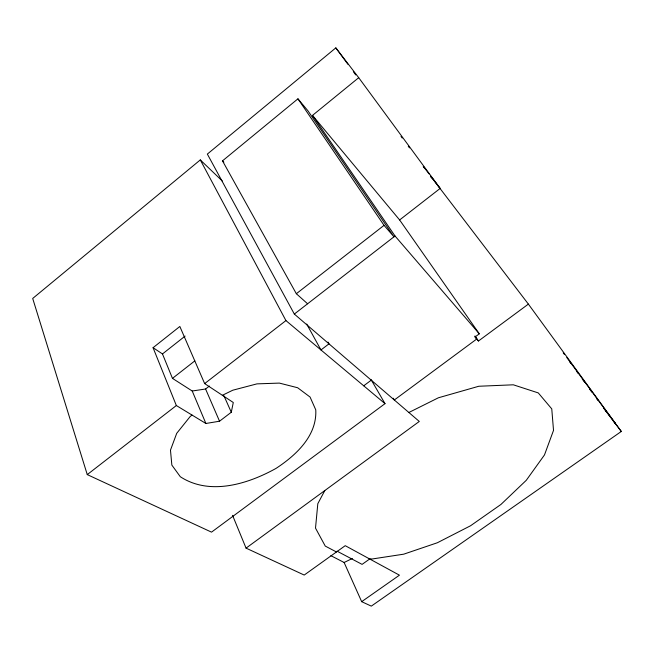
<?xml version="1.0" encoding="UTF-8"?>
<svg xmlns="http://www.w3.org/2000/svg" width="654" height="654" viewBox="0 0 654 654"><rect width="100%" height="100%" fill="white"/><g stroke="black" fill="none" stroke-linecap="round" stroke-linejoin="round"><path stroke-width="0.98" d="M231.287 412.241L233.29 402.504L204.653 383.596L179.842 326.477L153.061 347.699L176.351 405.537L205.896 423.481L219.54 421.217L231.287 412.241L223.93 395.752M324.825 490.533L317.811 503.694L315.506 528.113L325.251 546.074L336.458 551.968M222.376 181.068L200.304 159.911L32.7 298.461L87.26 474.608L211.52 532.143L385.01 403.657L371.219 379.843M330.859 555.655L344.118 562.489L361.67 601.664L371.308 606.127L621.3 431.46L528.383 304.11L478.466 341.004L474.984 337.031L479.3 333.826L399.627 219.957L440.15 188.434L358.719 77.687L335.829 47.873L207.351 154.082L294.333 314.067L419.296 421.454L246.059 548.134L232.554 515.344M307.601 303.783L296.344 293.72L222.491 160.868L297.946 98.819L307.977 110.853L393.97 236.83L384.053 225.352L297.946 98.819M479.3 333.826L395.024 236.004L312.506 115.39L358.719 77.687M153.061 347.699L162.478 353.945L185.098 336.091M162.478 353.945L172.468 378.372L194.827 360.885M296.344 293.72L384.053 225.352M87.26 474.608L176.351 405.537M204.653 383.596L285.929 320.591L385.01 403.657M294.333 314.067L395.024 236.004M172.468 378.372L192.219 391.01L205.585 388.999L209.378 386.064M192.039 415.069L190.216 416.475L176.711 433.332L170.473 450.14L171.847 465.084L180.308 476.733C209.721 495.936 247.907 484.074 276.119 468.346C296.025 455.241 317.149 435.785 315.768 409.87L310.078 397.06L297.644 387.74L279.372 383.097L256.957 383.873L232.791 390.209L222.376 395.294M363.714 385.803L371.251 380.162M369.518 559.113L362.087 564.377L337.072 551.183M361.67 601.664L399.439 575.177L345.238 545.681L304.208 575.054L246.059 548.134M408.873 412.494L438.409 397.779L478.81 386.252L513.325 384.805L538.275 392.915L551.763 408.881L553.521 430.373L544.48 454.939L526.282 480.298L500.923 504.471L470.553 525.759L437.379 542.746L403.722 554.175L372.044 559.006L369.232 558.745M344.118 562.489L352.351 558.475M222.491 160.868L223.872 162.225M312.506 115.39L399.627 219.957M423.481 166.623L429.04 173.89M430.888 176.318L440.15 188.434M423.22 166.451L424.462 168.07M430.643 176.171L528.383 304.11M563.208 352.825L564.402 354.394M566.797 357.534L615.349 423.53L609.283 415.552M603.814 408.366L606.242 411.554M605.269 410.377L610.198 416.86M612.667 420.105L621.3 431.46M335.829 47.873L347.903 64.272M353.34 71.646L355.751 74.924M401.025 136.4L402.235 138.043M408.268 146.243L409.478 147.878M430.414 176.31L431.624 177.953M569.773 361.924L570.967 363.559M576.934 371.725L578.128 373.36M582.305 379.075L584.692 382.337M589.467 388.868L591.862 392.138M596.636 398.67L597.83 400.297M474.968 335.968L478.466 341.004M474.992 336.516L476.733 339.025L394.321 399.995L393.291 398.237M327.981 342.058L328.987 343.841L320.959 349.964L306.693 324.024M200.304 159.911L285.929 320.591M205.585 388.999L219.54 421.217M192.219 391.01L205.896 423.481"/></g></svg>
